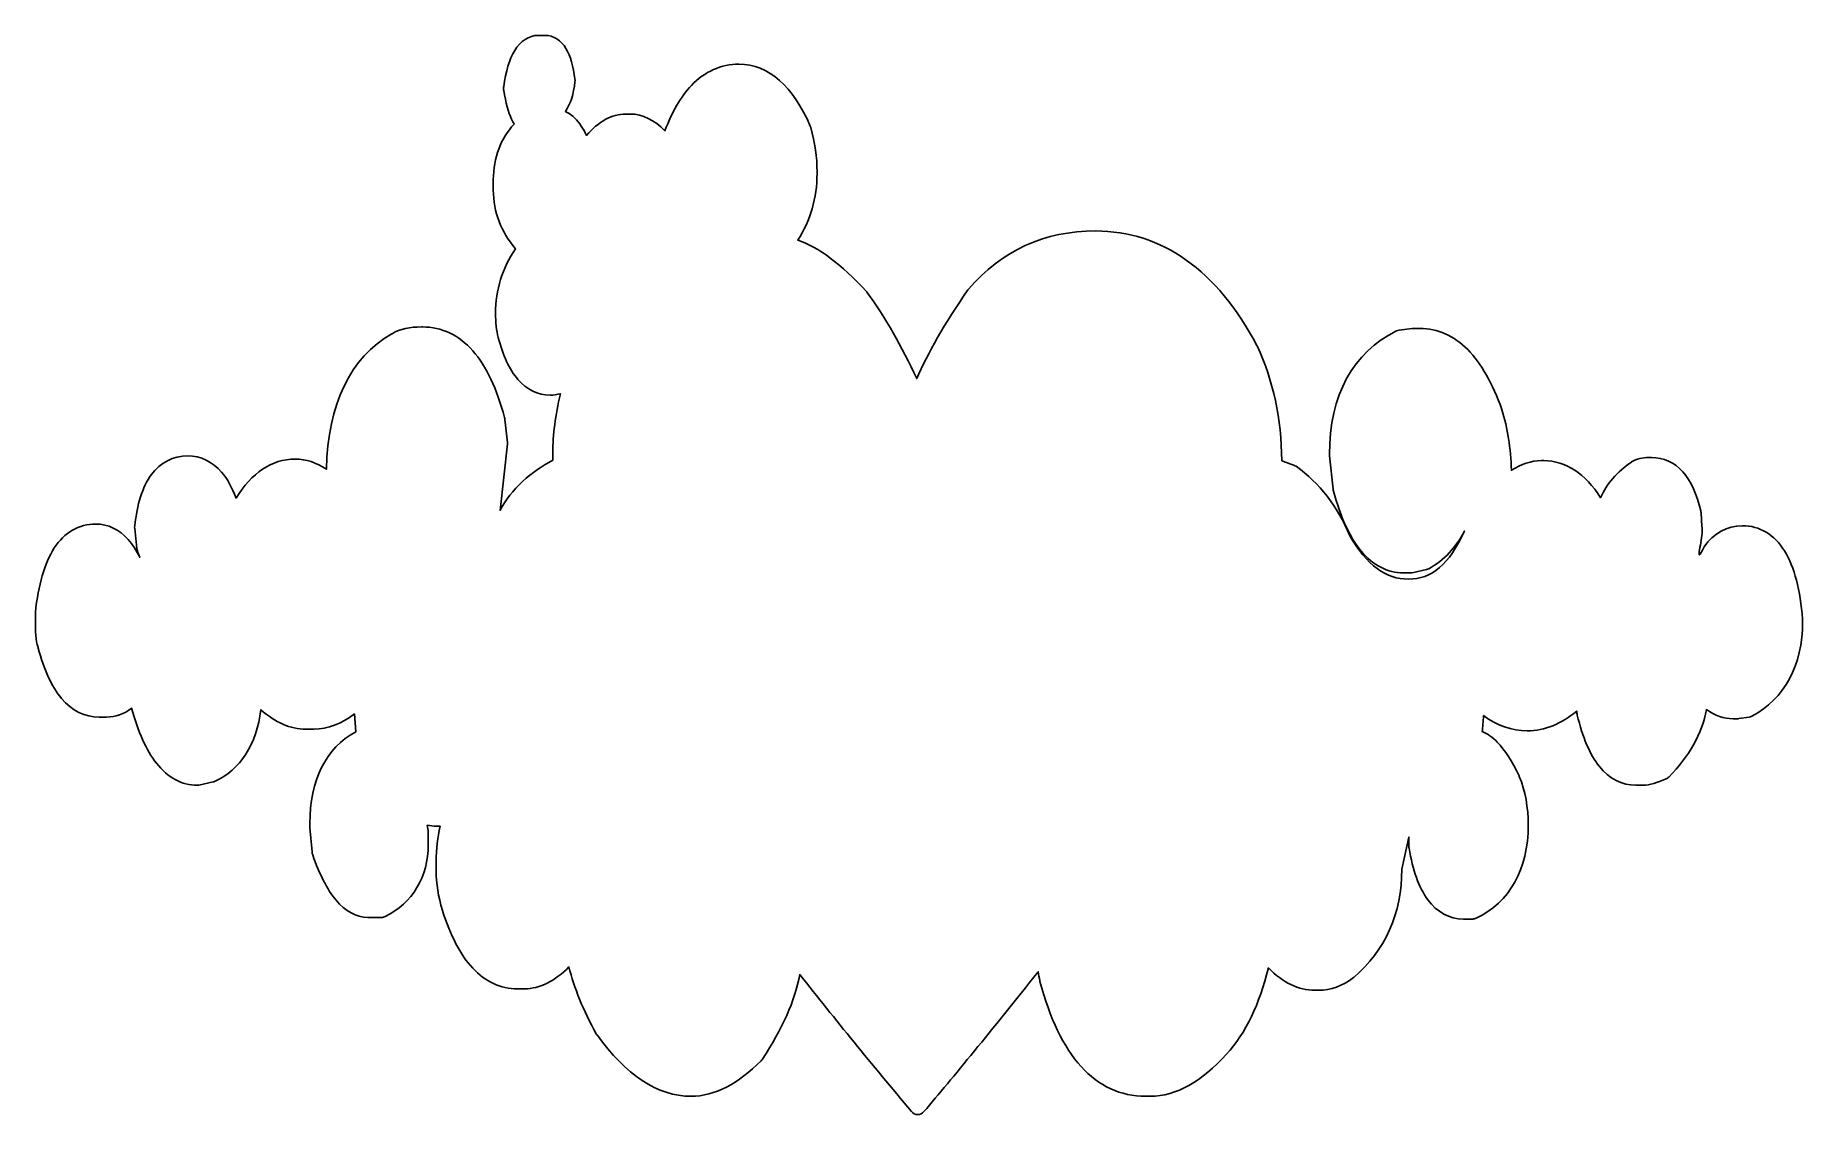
# Model space of a CAD drawing. Header units: centimetres. Extents: x -24.6 to 26.1, y -14.3 to 16.7.
import ezdxf

# ---------------------------------------------------------------- set-up
doc = ezdxf.new("R2010")
doc.units = ezdxf.units.CM
doc.header["$MEASUREMENT"] = 0
doc.layers.add('Layer 1', color=7, linetype='Continuous')

msp = doc.modelspace()

# ---------------------------------------------------------------- linework, layer by layer
at = {"layer": 'Layer 1', "color": 154}
msp.add_open_spline([(-10.1909, 16.71583), (-10.45605, 16.71581), (-10.70442, 16.54713), (-10.86311, 16.28506), (-10.86311, 16.28506), (-11.02179, 16.02299), (-11.11741, 15.67739), (-11.18061, 15.24492), (-11.18061, 15.24492), (-11.18617, 15.20722), (-11.18561, 15.16827), (-11.17896, 15.13082), (-11.17896, 15.13082), (-11.11689, 14.78472), (-11.04822, 14.51699), (-10.95406, 14.3073), (-10.95406, 14.3073), (-10.93194, 14.25804), (-10.90795, 14.21266), (-10.8813, 14.16922), (-10.8813, 14.16922), (-11.26591, 13.75602), (-11.47745, 13.20552), (-11.47744, 12.57593), (-11.47744, 12.57593), (-11.47744, 12.57593), (-11.47744, 12.27497), (-11.47744, 12.27497), (-11.47744, 12.27497), (-11.47746, 11.64488), (-11.25202, 11.07067), (-10.84161, 10.59404), (-10.84161, 10.59404), (-11.21577, 10.041), (-11.41296, 9.41139), (-11.41294, 8.73865), (-11.41294, 8.73865), (-11.41296, 8.47663), (-11.39088, 8.24859), (-11.3377, 8.04743), (-11.3377, 8.04743), (-11.20227, 7.53487), (-11.02058, 7.12737), (-10.7705, 6.83779), (-10.7705, 6.83779), (-10.52042, 6.54821), (-10.19544, 6.3913), (-9.84694, 6.39131), (-9.84694, 6.39131), (-9.74752, 6.3913), (-9.64989, 6.40806), (-9.55342, 6.43265), (-9.55342, 6.43265), (-9.69766, 5.81167), (-9.77172, 5.2477), (-9.7717, 4.73684), (-9.7717, 4.73684), (-9.7717, 4.73684), (-9.7717, 4.52269), (-9.7717, 4.52269), (-9.7717, 4.52269), (-10.35651, 4.22005), (-10.98681, 3.68225), (-11.28396, 3.08236), (-11.28396, 3.08236), (-11.28396, 3.08236), (-11.06816, 4.99313), (-11.06816, 4.99313), (-11.06816, 4.99313), (-11.06821, 5.00668), (-11.06905, 5.02023), (-11.07064, 5.03364), (-11.07064, 5.03364), (-11.07064, 5.03364), (-11.14671, 5.6951), (-11.14671, 5.6951), (-11.14671, 5.6951), (-11.14852, 5.71218), (-11.15157, 5.72907), (-11.15581, 5.74554), (-11.15581, 5.74554), (-11.37635, 6.57491), (-11.67363, 7.2196), (-12.06862, 7.66708), (-12.06862, 7.66708), (-12.46361, 8.11455), (-12.96106, 8.3492), (-13.51143, 8.34921), (-13.51143, 8.34921), (-13.51143, 8.34921), (-13.53706, 8.34921), (-13.53706, 8.34921), (-13.53706, 8.34921), (-13.86633, 8.34919), (-14.14882, 8.29373), (-14.38455, 8.15573), (-14.38455, 8.15573), (-14.3861, 8.15486), (-14.38796, 8.1533), (-14.38951, 8.15242), (-14.38951, 8.15242), (-15.58796, 7.47738), (-16.22192, 6.12701), (-16.26888, 4.26718), (-16.26888, 4.26718), (-16.55395, 4.45554), (-16.8541, 4.55738), (-17.16268, 4.55739), (-17.16268, 4.55739), (-17.83902, 4.55738), (-18.41785, 4.15613), (-18.85849, 3.43953), (-18.85849, 3.43953), (-18.97324, 3.7345), (-19.10847, 3.98683), (-19.27686, 4.18202), (-19.27686, 4.18202), (-19.53788, 4.48458), (-19.87666, 4.64751), (-20.24176, 4.64752), (-20.24176, 4.64752), (-20.66038, 4.64751), (-21.03555, 4.46185), (-21.29431, 4.10678), (-21.29431, 4.10678), (-21.55307, 3.75171), (-21.70053, 3.25695), (-21.76808, 2.63917), (-21.76808, 2.63917), (-21.77069, 2.61309), (-21.77041, 2.58661), (-21.76725, 2.56062), (-21.76725, 2.56062), (-21.76725, 2.56062), (-21.70358, 1.98846), (-21.70358, 1.98846), (-21.70358, 1.98846), (-21.70134, 1.96564), (-21.69689, 1.94312), (-21.69035, 1.92149), (-21.69035, 1.92149), (-21.66958, 1.85631), (-21.64765, 1.79665), (-21.62586, 1.73628), (-21.62586, 1.73628), (-21.72071, 1.93377), (-21.82916, 2.10528), (-21.95411, 2.24726), (-21.95411, 2.24726), (-22.20844, 2.53626), (-22.53563, 2.69208), (-22.88759, 2.69209), (-22.88759, 2.69209), (-23.36531, 2.69208), (-23.78847, 2.4491), (-24.07656, 2.00583), (-24.07656, 2.00583), (-24.36465, 1.56256), (-24.53418, 0.9444), (-24.61813, 0.1554), (-24.61813, 0.1554), (-24.61936, 0.14278), (-24.61991, 0.13007), (-24.61978, 0.11737), (-24.61978, 0.11737), (-24.61978, 0.11737), (-24.61978, -0.06288), (-24.61978, -0.06288), (-24.61978, -0.06288), (-24.61978, -0.3995), (-24.60707, -0.63894), (-24.54371, -0.84505), (-24.54371, -0.84505), (-24.54371, -0.84505), (-24.54454, -0.84505), (-24.54454, -0.84505), (-24.54454, -0.84505), (-24.54345, -0.8492), (-24.5415, -0.85248), (-24.54041, -0.85663), (-24.54041, -0.85663), (-24.53976, -0.85907), (-24.5394, -0.86163), (-24.53876, -0.86407), (-24.53876, -0.86407), (-24.37452, -1.48172), (-24.15809, -1.96802), (-23.86738, -2.31184), (-23.86738, -2.31184), (-23.57357, -2.65931), (-23.19629, -2.84763), (-22.78672, -2.84762), (-22.78672, -2.84762), (-22.78672, -2.84762), (-22.58249, -2.84762), (-22.58249, -2.84762), (-22.58249, -2.84762), (-22.32209, -2.84763), (-22.07569, -2.75763), (-21.85654, -2.59379), (-21.85654, -2.59379), (-21.66929, -3.26348), (-21.43866, -3.79484), (-21.14134, -4.17302), (-21.14134, -4.17302), (-20.82282, -4.57816), (-20.41664, -4.80306), (-19.97469, -4.80306), (-19.97469, -4.80306), (-19.95892, -4.80341), (-19.94312, -4.80202), (-19.92756, -4.79893), (-19.92756, -4.79893), (-19.92756, -4.79893), (-19.52076, -4.70881), (-19.52076, -4.70881), (-19.52076, -4.70881), (-19.50582, -4.7054), (-19.49113, -4.70042), (-19.47694, -4.69393), (-19.47694, -4.69393), (-18.72926, -4.35885), (-18.27726, -3.62995), (-18.14658, -2.63679), (-18.14658, -2.63679), (-17.73641, -2.99855), (-17.3039, -3.19407), (-16.85756, -3.19407), (-16.85756, -3.19407), (-16.85756, -3.19407), (-16.62853, -3.19407), (-16.62853, -3.19407), (-16.62853, -3.19407), (-16.228, -3.19408), (-15.83765, -3.03895), (-15.46436, -2.7542), (-15.46436, -2.7542), (-15.46436, -2.7542), (-15.4255, -3.27096), (-15.4255, -3.27096), (-15.4255, -3.27096), (-16.28188, -3.72568), (-16.74347, -4.65973), (-16.74346, -5.90108), (-16.74346, -5.90108), (-16.74346, -5.90108), (-16.74346, -5.9912), (-16.74346, -5.9912), (-16.74346, -5.9912), (-16.74367, -6.00196), (-16.74338, -6.01272), (-16.74263, -6.02345), (-16.74263, -6.02345), (-16.74263, -6.02345), (-16.67896, -6.71633), (-16.67896, -6.71633), (-16.67896, -6.71633), (-16.6765, -6.74467), (-16.67064, -6.7726), (-16.6616, -6.79901), (-16.6616, -6.79901), (-16.46696, -7.3588), (-16.24931, -7.79364), (-15.98939, -8.10374), (-15.98939, -8.10374), (-15.72948, -8.41384), (-15.413, -8.59487), (-15.07658, -8.59487), (-15.07658, -8.59487), (-15.07658, -8.59487), (-14.68219, -8.59487), (-14.68219, -8.59487), (-14.68219, -8.59487), (-14.64798, -8.59517), (-14.61373, -8.58725), (-14.58214, -8.57172), (-14.58214, -8.57172), (-13.79625, -8.17807), (-13.34523, -7.43872), (-13.34521, -6.50301), (-13.34521, -6.50301), (-13.34521, -6.50301), (-13.34521, -6.15657), (-13.34521, -6.15657), (-13.34521, -6.15657), (-13.34534, -6.13938), (-13.34674, -6.12221), (-13.34934, -6.10531), (-13.34934, -6.10531), (-13.34934, -6.10531), (-13.37166, -5.94821), (-13.37166, -5.94821), (-13.37166, -5.94821), (-13.37166, -5.94821), (-13.1724, -5.97632), (-13.1724, -5.97632), (-13.1724, -5.97632), (-13.16252, -5.97756), (-13.15257, -5.97811), (-13.14263, -5.97797), (-13.14263, -5.97797), (-13.14263, -5.97797), (-13.00372, -5.97797), (-13.00372, -5.97797), (-13.00372, -5.97797), (-13.07764, -6.29724), (-13.11783, -6.63257), (-13.11782, -6.98421), (-13.11782, -6.98421), (-13.11782, -6.98421), (-13.11782, -7.25541), (-13.11782, -7.25541), (-13.11782, -7.25541), (-13.11784, -7.61706), (-13.05636, -7.99612), (-12.9384, -8.39312), (-12.9384, -8.39312), (-12.93787, -8.39506), (-12.93732, -8.39699), (-12.93675, -8.39891), (-12.93675, -8.39891), (-12.71093, -9.11112), (-12.42728, -9.66616), (-12.06776, -10.05173), (-12.06776, -10.05173), (-11.70824, -10.4373), (-11.2679, -10.64208), (-10.78949, -10.64208), (-10.78949, -10.64208), (-10.78949, -10.64208), (-10.58526, -10.64208), (-10.58526, -10.64208), (-10.58526, -10.64208), (-10.13775, -10.64208), (-9.70868, -10.41845), (-9.30616, -10.017), (-9.30616, -10.017), (-9.16355, -10.61107), (-8.90071, -11.24722), (-8.52233, -11.9344), (-8.52233, -11.9344), (-8.51627, -11.94508), (-8.50964, -11.95531), (-8.50249, -11.96499), (-8.50249, -11.96499), (-7.67521, -13.10994), (-6.76581, -13.72612), (-5.80126, -13.72612), (-5.80126, -13.72612), (-5.1235, -13.72612), (-4.44965, -13.3687), (-3.79125, -12.70582), (-3.79125, -12.70582), (-3.7782, -12.69267), (-3.76627, -12.67797), (-3.7557, -12.662), (-3.7557, -12.662), (-3.18706, -11.79958), (-2.82388, -10.99385), (-2.68496, -10.23445), (-2.68496, -10.23445), (-1.67115, -11.51427), (-0.61009, -12.82027), (0.51815, -14.16351), (0.51815, -14.16351), (0.56523, -14.22), (0.63172, -14.25318), (0.69879, -14.25364), (0.69879, -14.25364), (0.76586, -14.2541), (0.83267, -14.22184), (0.8803, -14.16599), (0.8803, -14.16599), (1.70549, -13.19922), (2.81974, -11.83274), (4.16027, -10.15592), (4.16027, -10.15592), (4.17458, -10.24116), (4.1857, -10.32217), (4.20492, -10.41306), (4.20492, -10.41306), (4.20586, -10.41916), (4.20697, -10.42523), (4.20823, -10.43125), (4.20823, -10.43125), (4.49267, -11.49223), (4.88, -12.31136), (5.38811, -12.87368), (5.38811, -12.87368), (5.89621, -13.436), (6.52955, -13.72613), (7.23937, -13.72613), (7.23937, -13.72613), (7.23937, -13.72613), (7.3791, -13.72613), (7.3791, -13.72613), (7.3791, -13.72613), (8.12231, -13.72613), (8.85499, -13.30178), (9.56357, -12.51649), (9.56357, -12.51649), (9.56384, -12.51619), (9.56413, -12.51596), (9.5644, -12.51566), (9.5644, -12.51566), (10.11571, -11.90982), (10.51164, -11.07943), (10.76247, -10.04594), (10.76247, -10.04594), (11.1753, -10.45947), (11.62495, -10.68673), (12.09862, -10.68673), (12.09862, -10.68673), (12.09862, -10.68673), (12.20115, -10.68673), (12.20115, -10.68673), (12.20115, -10.68673), (12.556, -10.68673), (12.89739, -10.56055), (13.20574, -10.32127), (13.20574, -10.32127), (13.20909, -10.31915), (13.2124, -10.31695), (13.21566, -10.31466), (13.21566, -10.31466), (14.11761, -9.5466), (14.59309, -8.47895), (14.59315, -7.20994), (14.59315, -7.20994), (14.59315, -7.20994), (14.7982, -6.28886), (14.7982, -6.28886), (14.7982, -6.28886), (14.79599, -6.30498), (14.79488, -6.32131), (14.79489, -6.33764), (14.79489, -6.33764), (14.79489, -6.33764), (14.79489, -6.54765), (14.79489, -6.54765), (14.79489, -6.54765), (14.79488, -6.56762), (14.79654, -6.5876), (14.79985, -6.60718), (14.79985, -6.60718), (14.90699, -7.23558), (15.07727, -7.73183), (15.33811, -8.08802), (15.33811, -8.08802), (15.59896, -8.44421), (15.96168, -8.64034), (16.36089, -8.64034), (16.36089, -8.64034), (16.36089, -8.64034), (16.62795, -8.64034), (16.62795, -8.64034), (16.62795, -8.64034), (16.66041, -8.64039), (16.69288, -8.63306), (16.72303, -8.61884), (16.72303, -8.61884), (17.68946, -8.16164), (18.22036, -7.21077), (18.22041, -5.94655), (18.22041, -5.94655), (18.22041, -5.43621), (18.13607, -4.96625), (17.96492, -4.55005), (17.96492, -4.55005), (17.96233, -4.54416), (17.95957, -4.53836), (17.95665, -4.53269), (17.95665, -4.53269), (17.75672, -4.11764), (17.55415, -3.79473), (17.33157, -3.56365), (17.33157, -3.56365), (17.19734, -3.42429), (17.05075, -3.32212), (16.89831, -3.25938), (16.89831, -3.25938), (16.91444, -3.13465), (16.92589, -2.9757), (16.93717, -2.80297), (16.93717, -2.80297), (17.31898, -3.08781), (17.74244, -3.23871), (18.19312, -3.23871), (18.19312, -3.23871), (18.69461, -3.23872), (19.17322, -3.04171), (19.6136, -2.67234), (19.6136, -2.67234), (19.6136, -2.67234), (19.61856, -2.73601), (19.61856, -2.73601), (19.61856, -2.73601), (19.61999, -2.75559), (19.62304, -2.77501), (19.62766, -2.79389), (19.62766, -2.79389), (19.779, -3.42042), (19.98224, -3.91291), (20.26266, -4.26233), (20.26266, -4.26233), (20.54308, -4.61174), (20.91103, -4.80308), (21.31024, -4.80307), (21.31024, -4.80307), (21.31024, -4.80307), (21.51364, -4.80307), (21.51364, -4.80307), (21.51364, -4.80307), (21.70785, -4.80308), (21.91613, -4.73476), (22.17675, -4.61786), (22.17675, -4.61786), (22.20376, -4.6059), (22.22904, -4.58848), (22.25116, -4.5666), (22.25116, -4.5666), (22.83914, -3.98143), (23.20935, -3.32957), (23.3343, -2.63101), (23.3343, -2.63101), (23.57933, -2.79918), (23.83527, -2.89312), (24.09663, -2.89311), (24.09663, -2.89311), (24.09663, -2.89311), (24.23636, -2.89311), (24.23636, -2.89311), (24.23636, -2.89311), (24.24715, -2.89281), (24.25793, -2.89171), (24.26861, -2.8898), (24.26861, -2.8898), (24.26861, -2.8898), (24.5613, -2.84515), (24.5613, -2.84515), (24.5613, -2.84515), (24.58606, -2.84164), (24.61038, -2.83381), (24.63323, -2.822), (24.63323, -2.822), (25.57986, -2.32199), (26.09505, -1.36154), (26.09505, -0.10837), (26.09505, -0.10837), (26.09505, -0.10837), (26.09505, -0.06289), (26.09505, -0.06289), (26.09505, -0.06289), (26.09531, -0.05296), (26.09479, -0.04302), (26.09423, -0.03312), (26.09423, -0.03312), (26.02373, 0.80038), (25.86276, 1.45182), (25.57581, 1.91984), (25.57581, 1.91984), (25.28887, 2.38786), (24.85591, 2.64578), (24.36369, 2.64579), (24.36369, 2.64579), (23.92705, 2.64578), (23.53688, 2.43256), (23.27063, 2.03973), (23.27063, 2.03973), (22.98516, 1.44908), (23.19935, 2.13502), (23.20697, 2.41924), (23.20697, 2.41924), (23.20697, 2.41924), (23.20697, 2.60031), (23.20697, 2.60031), (23.20697, 2.60031), (23.20697, 2.60776), (23.20665, 2.61521), (23.20615, 2.62263), (23.20615, 2.62263), (23.20615, 2.62263), (23.18134, 3.01372), (23.18134, 3.01372), (23.18134, 3.01372), (23.17991, 3.0333), (23.17686, 3.05272), (23.17225, 3.0716), (23.17225, 3.0716), (23.0622, 3.54326), (22.89717, 3.92348), (22.65631, 4.19277), (22.65631, 4.19277), (22.41545, 4.46206), (22.09797, 4.60287), (21.75507, 4.60287), (21.75507, 4.60287), (21.75507, 4.60287), (21.679, 4.60287), (21.679, 4.60287), (21.679, 4.60287), (21.49738, 4.60285), (21.33244, 4.568), (21.18787, 4.47471), (21.18787, 4.47471), (21.18594, 4.47364), (21.184, 4.47254), (21.18208, 4.4714), (21.18208, 4.4714), (20.76871, 4.18911), (20.46452, 3.84351), (20.29738, 3.44862), (20.29738, 3.44862), (19.86095, 4.13), (19.30607, 4.5119), (18.66441, 4.51191), (18.66441, 4.51191), (18.66441, 4.51191), (18.59992, 4.51191), (18.59992, 4.51191), (18.59992, 4.51191), (18.30799, 4.5119), (18.01956, 4.41507), (17.73837, 4.23658), (17.73837, 4.23658), (17.71513, 4.86759), (17.62874, 5.44818), (17.46635, 5.9696), (17.46635, 5.9696), (17.46506, 5.97405), (17.46368, 5.97846), (17.46222, 5.98283), (17.46222, 5.98283), (17.19724, 6.72444), (16.87532, 7.30028), (16.48243, 7.69766), (16.48243, 7.69766), (16.08952, 8.09505), (15.6206, 8.30372), (15.11402, 8.30373), (15.11402, 8.30373), (15.11402, 8.30373), (14.91062, 8.30373), (14.91062, 8.30373), (14.91062, 8.30373), (14.90207, 8.30397), (14.89351, 8.30368), (14.88499, 8.3029), (14.88499, 8.3029), (14.88499, 8.3029), (14.51623, 8.25825), (14.51623, 8.25825), (14.51623, 8.25825), (14.4915, 8.255), (14.46719, 8.24745), (14.4443, 8.23593), (14.4443, 8.23593), (13.18762, 7.62648), (12.51775, 6.38468), (12.5178, 4.69217), (12.5178, 4.69217), (12.51767, 4.67947), (12.51823, 4.66676), (12.51945, 4.65414), (12.51945, 4.65414), (12.51945, 4.65414), (12.62115, 3.69089), (12.62115, 3.69089), (12.62115, 3.69089), (12.62325, 3.67208), (12.62686, 3.65351), (12.6319, 3.63549), (12.6319, 3.63549), (12.83474, 2.89486), (13.09267, 2.31911), (13.4273, 1.91487), (13.4273, 1.91487), (13.76193, 1.51063), (14.18409, 1.29061), (14.64356, 1.29062), (14.64356, 1.29062), (14.64356, 1.29062), (14.84696, 1.29062), (14.84696, 1.29062), (14.84696, 1.29062), (14.86273, 1.29027), (14.87853, 1.29166), (14.89409, 1.29475), (14.89409, 1.29475), (14.89409, 1.29475), (15.30089, 1.38487), (15.30089, 1.38487), (15.30089, 1.38487), (15.32259, 1.38961), (15.34377, 1.39769), (15.36373, 1.40885), (15.36373, 1.40885), (15.81127, 1.65986), (16.15485, 2.0274), (16.38734, 2.49033), (16.38734, 2.49033), (15.9606, 1.53182), (15.44429, 1.11201), (14.7833, 1.11202), (14.7833, 1.11202), (14.139, 1.11201), (13.59442, 1.4977), (13.09245, 2.36962), (13.09245, 2.36962), (12.7495, 3.19868), (12.23294, 3.86517), (11.55704, 4.34903), (11.55704, 4.34903), (11.5374, 4.36275), (11.51621, 4.37335), (11.4942, 4.38045), (11.4942, 4.38045), (11.33251, 4.43507), (11.2201, 4.48007), (11.14528, 4.5144), (11.14528, 4.5144), (11.14091, 5.71105), (10.90666, 6.81332), (10.44, 7.80267), (10.44, 7.80267), (10.4379, 7.80742), (10.4357, 7.81211), (10.43339, 7.81673), (10.43339, 7.81673), (9.28865, 9.97655), (7.71605, 11.10251), (5.80151, 11.10253), (5.80151, 11.10253), (4.33961, 11.10251), (3.10743, 10.5444), (2.16101, 9.43566), (2.16101, 9.43566), (2.15459, 9.42806), (2.14852, 9.42005), (2.14282, 9.41168), (2.14282, 9.41168), (1.47088, 8.43425), (0.98295, 7.59325), (0.67521, 6.86507), (0.67521, 6.86507), (0.24118, 7.78925), (-0.23012, 8.61857), (-0.7461, 9.34058), (-0.7461, 9.34058), (-0.75377, 9.35116), (-0.76207, 9.36112), (-0.7709, 9.37035), (-0.7709, 9.37035), (-1.50362, 10.14942), (-2.1491, 10.64907), (-2.74122, 10.83631), (-2.74122, 10.83631), (-2.37907, 11.39795), (-2.18727, 12.04705), (-2.18725, 12.75619), (-2.18725, 12.75619), (-2.18725, 12.75619), (-2.18725, 12.80167), (-2.18725, 12.80167), (-2.18725, 12.80167), (-2.18728, 13.21751), (-2.24745, 13.64126), (-2.36502, 14.06919), (-2.36502, 14.06919), (-2.36924, 14.08454), (-2.3745, 14.09948), (-2.38073, 14.11384), (-2.38073, 14.11384), (-2.87261, 15.24548), (-3.57803, 15.88735), (-4.42794, 15.88738), (-4.42794, 15.88738), (-4.94198, 15.88737), (-5.4111, 15.67892), (-5.79302, 15.27801), (-5.79302, 15.27801), (-6.09774, 14.95812), (-6.34767, 14.51911), (-6.5537, 13.97904), (-6.5537, 13.97904), (-6.85926, 14.28524), (-7.19317, 14.45775), (-7.54506, 14.45777), (-7.54506, 14.45777), (-7.54506, 14.45777), (-7.67156, 14.45777), (-7.67156, 14.45777), (-7.67156, 14.45777), (-8.0825, 14.45775), (-8.46426, 14.23592), (-8.80265, 13.84427), (-8.80265, 13.84427), (-8.89543, 14.0382), (-9.00379, 14.20636), (-9.13586, 14.33788), (-9.13586, 14.33788), (-9.21898, 14.42065), (-9.31195, 14.48341), (-9.40954, 14.53549), (-9.40954, 14.53549), (-9.25359, 14.75249), (-9.17367, 15.03964), (-9.13586, 15.3805), (-9.13586, 15.3805), (-9.13281, 15.40847), (-9.13309, 15.43695), (-9.13669, 15.46484), (-9.13669, 15.46484), (-9.1826, 15.82308), (-9.25756, 16.11291), (-9.39383, 16.33962), (-9.39383, 16.33962), (-9.53011, 16.56633), (-9.75363, 16.71581), (-9.98666, 16.71582), (-9.98666, 16.71582), (-9.98666, 16.71582), (-10.19089, 16.71582), (-10.19089, 16.71582), (-10.19089, 16.71582), (-10.19089, 16.71582), (-10.1909, 16.71583), (-10.1909, 16.71583)], degree=3, knots=[0, 0, 0, 0, 0.00480769, 0.00480769, 0.00480769, 0.00480769, 0.00961538, 0.00961538, 0.00961538, 0.00961538, 0.01442308, 0.01442308, 0.01442308, 0.01442308, 0.01923077, 0.01923077, 0.01923077, 0.01923077, 0.02403846, 0.02403846, 0.02403846, 0.02403846, 0.02884615, 0.02884615, 0.02884615, 0.02884615, 0.03365385, 0.03365385, 0.03365385, 0.03365385, 0.03846154, 0.03846154, 0.03846154, 0.03846154, 0.04326923, 0.04326923, 0.04326923, 0.04326923, 0.04807692, 0.04807692, 0.04807692, 0.04807692, 0.05288462, 0.05288462, 0.05288462, 0.05288462, 0.05769231, 0.05769231, 0.05769231, 0.05769231, 0.0625, 0.0625, 0.0625, 0.0625, 0.06730769, 0.06730769, 0.06730769, 0.06730769, 0.07211538, 0.07211538, 0.07211538, 0.07211538, 0.07692308, 0.07692308, 0.07692308, 0.07692308, 0.08173077, 0.08173077, 0.08173077, 0.08173077, 0.08653846, 0.08653846, 0.08653846, 0.08653846, 0.09134615, 0.09134615, 0.09134615, 0.09134615, 0.09615385, 0.09615385, 0.09615385, 0.09615385, 0.10096154, 0.10096154, 0.10096154, 0.10096154, 0.10576923, 0.10576923, 0.10576923, 0.10576923, 0.11057692, 0.11057692, 0.11057692, 0.11057692, 0.11538462, 0.11538462, 0.11538462, 0.11538462, 0.12019231, 0.12019231, 0.12019231, 0.12019231, 0.125, 0.125, 0.125, 0.125, 0.12980769, 0.12980769, 0.12980769, 0.12980769, 0.13461538, 0.13461538, 0.13461538, 0.13461538, 0.13942308, 0.13942308, 0.13942308, 0.13942308, 0.14423077, 0.14423077, 0.14423077, 0.14423077, 0.14903846, 0.14903846, 0.14903846, 0.14903846, 0.15384615, 0.15384615, 0.15384615, 0.15384615, 0.15865385, 0.15865385, 0.15865385, 0.15865385, 0.16346154, 0.16346154, 0.16346154, 0.16346154, 0.16826923, 0.16826923, 0.16826923, 0.16826923, 0.17307692, 0.17307692, 0.17307692, 0.17307692, 0.17788462, 0.17788462, 0.17788462, 0.17788462, 0.18269231, 0.18269231, 0.18269231, 0.18269231, 0.1875, 0.1875, 0.1875, 0.1875, 0.19230769, 0.19230769, 0.19230769, 0.19230769, 0.19711538, 0.19711538, 0.19711538, 0.19711538, 0.20192308, 0.20192308, 0.20192308, 0.20192308, 0.20673077, 0.20673077, 0.20673077, 0.20673077, 0.21153846, 0.21153846, 0.21153846, 0.21153846, 0.21634615, 0.21634615, 0.21634615, 0.21634615, 0.22115385, 0.22115385, 0.22115385, 0.22115385, 0.22596154, 0.22596154, 0.22596154, 0.22596154, 0.23076923, 0.23076923, 0.23076923, 0.23076923, 0.23557692, 0.23557692, 0.23557692, 0.23557692, 0.24038462, 0.24038462, 0.24038462, 0.24038462, 0.24519231, 0.24519231, 0.24519231, 0.24519231, 0.25, 0.25, 0.25, 0.25, 0.25480769, 0.25480769, 0.25480769, 0.25480769, 0.25961538, 0.25961538, 0.25961538, 0.25961538, 0.26442308, 0.26442308, 0.26442308, 0.26442308, 0.26923077, 0.26923077, 0.26923077, 0.26923077, 0.27403846, 0.27403846, 0.27403846, 0.27403846, 0.27884615, 0.27884615, 0.27884615, 0.27884615, 0.28365385, 0.28365385, 0.28365385, 0.28365385, 0.28846154, 0.28846154, 0.28846154, 0.28846154, 0.29326923, 0.29326923, 0.29326923, 0.29326923, 0.29807692, 0.29807692, 0.29807692, 0.29807692, 0.30288462, 0.30288462, 0.30288462, 0.30288462, 0.30769231, 0.30769231, 0.30769231, 0.30769231, 0.3125, 0.3125, 0.3125, 0.3125, 0.31730769, 0.31730769, 0.31730769, 0.31730769, 0.32211538, 0.32211538, 0.32211538, 0.32211538, 0.32692308, 0.32692308, 0.32692308, 0.32692308, 0.33173077, 0.33173077, 0.33173077, 0.33173077, 0.33653846, 0.33653846, 0.33653846, 0.33653846, 0.34134615, 0.34134615, 0.34134615, 0.34134615, 0.34615385, 0.34615385, 0.34615385, 0.34615385, 0.35096154, 0.35096154, 0.35096154, 0.35096154, 0.35576923, 0.35576923, 0.35576923, 0.35576923, 0.36057692, 0.36057692, 0.36057692, 0.36057692, 0.36538462, 0.36538462, 0.36538462, 0.36538462, 0.37019231, 0.37019231, 0.37019231, 0.37019231, 0.375, 0.375, 0.375, 0.375, 0.37980769, 0.37980769, 0.37980769, 0.37980769, 0.38461538, 0.38461538, 0.38461538, 0.38461538, 0.38942308, 0.38942308, 0.38942308, 0.38942308, 0.39423077, 0.39423077, 0.39423077, 0.39423077, 0.39903846, 0.39903846, 0.39903846, 0.39903846, 0.40384615, 0.40384615, 0.40384615, 0.40384615, 0.40865385, 0.40865385, 0.40865385, 0.40865385, 0.41346154, 0.41346154, 0.41346154, 0.41346154, 0.41826923, 0.41826923, 0.41826923, 0.41826923, 0.42307692, 0.42307692, 0.42307692, 0.42307692, 0.42788462, 0.42788462, 0.42788462, 0.42788462, 0.43269231, 0.43269231, 0.43269231, 0.43269231, 0.4375, 0.4375, 0.4375, 0.4375, 0.44230769, 0.44230769, 0.44230769, 0.44230769, 0.44711538, 0.44711538, 0.44711538, 0.44711538, 0.45192308, 0.45192308, 0.45192308, 0.45192308, 0.45673077, 0.45673077, 0.45673077, 0.45673077, 0.46153846, 0.46153846, 0.46153846, 0.46153846, 0.46634615, 0.46634615, 0.46634615, 0.46634615, 0.47115385, 0.47115385, 0.47115385, 0.47115385, 0.47596154, 0.47596154, 0.47596154, 0.47596154, 0.48076923, 0.48076923, 0.48076923, 0.48076923, 0.48557692, 0.48557692, 0.48557692, 0.48557692, 0.49038462, 0.49038462, 0.49038462, 0.49038462, 0.49519231, 0.49519231, 0.49519231, 0.49519231, 0.5, 0.5, 0.5, 0.5, 0.50480769, 0.50480769, 0.50480769, 0.50480769, 0.50961538, 0.50961538, 0.50961538, 0.50961538, 0.51442308, 0.51442308, 0.51442308, 0.51442308, 0.51923077, 0.51923077, 0.51923077, 0.51923077, 0.52403846, 0.52403846, 0.52403846, 0.52403846, 0.52884615, 0.52884615, 0.52884615, 0.52884615, 0.53365385, 0.53365385, 0.53365385, 0.53365385, 0.53846154, 0.53846154, 0.53846154, 0.53846154, 0.54326923, 0.54326923, 0.54326923, 0.54326923, 0.54807692, 0.54807692, 0.54807692, 0.54807692, 0.55288462, 0.55288462, 0.55288462, 0.55288462, 0.55769231, 0.55769231, 0.55769231, 0.55769231, 0.5625, 0.5625, 0.5625, 0.5625, 0.56730769, 0.56730769, 0.56730769, 0.56730769, 0.57211538, 0.57211538, 0.57211538, 0.57211538, 0.57692308, 0.57692308, 0.57692308, 0.57692308, 0.58173077, 0.58173077, 0.58173077, 0.58173077, 0.58653846, 0.58653846, 0.58653846, 0.58653846, 0.59134615, 0.59134615, 0.59134615, 0.59134615, 0.59615385, 0.59615385, 0.59615385, 0.59615385, 0.60096154, 0.60096154, 0.60096154, 0.60096154, 0.60576923, 0.60576923, 0.60576923, 0.60576923, 0.61057692, 0.61057692, 0.61057692, 0.61057692, 0.61538462, 0.61538462, 0.61538462, 0.61538462, 0.62019231, 0.62019231, 0.62019231, 0.62019231, 0.625, 0.625, 0.625, 0.625, 0.62980769, 0.62980769, 0.62980769, 0.62980769, 0.63461538, 0.63461538, 0.63461538, 0.63461538, 0.63942308, 0.63942308, 0.63942308, 0.63942308, 0.64423077, 0.64423077, 0.64423077, 0.64423077, 0.64903846, 0.64903846, 0.64903846, 0.64903846, 0.65384615, 0.65384615, 0.65384615, 0.65384615, 0.65865385, 0.65865385, 0.65865385, 0.65865385, 0.66346154, 0.66346154, 0.66346154, 0.66346154, 0.66826923, 0.66826923, 0.66826923, 0.66826923, 0.67307692, 0.67307692, 0.67307692, 0.67307692, 0.67788462, 0.67788462, 0.67788462, 0.67788462, 0.68269231, 0.68269231, 0.68269231, 0.68269231, 0.6875, 0.6875, 0.6875, 0.6875, 0.69230769, 0.69230769, 0.69230769, 0.69230769, 0.69711538, 0.69711538, 0.69711538, 0.69711538, 0.70192308, 0.70192308, 0.70192308, 0.70192308, 0.70673077, 0.70673077, 0.70673077, 0.70673077, 0.71153846, 0.71153846, 0.71153846, 0.71153846, 0.71634615, 0.71634615, 0.71634615, 0.71634615, 0.72115385, 0.72115385, 0.72115385, 0.72115385, 0.72596154, 0.72596154, 0.72596154, 0.72596154, 0.73076923, 0.73076923, 0.73076923, 0.73076923, 0.73557692, 0.73557692, 0.73557692, 0.73557692, 0.74038462, 0.74038462, 0.74038462, 0.74038462, 0.74519231, 0.74519231, 0.74519231, 0.74519231, 0.75, 0.75, 0.75, 0.75, 0.75480769, 0.75480769, 0.75480769, 0.75480769, 0.75961538, 0.75961538, 0.75961538, 0.75961538, 0.76442308, 0.76442308, 0.76442308, 0.76442308, 0.76923077, 0.76923077, 0.76923077, 0.76923077, 0.77403846, 0.77403846, 0.77403846, 0.77403846, 0.77884615, 0.77884615, 0.77884615, 0.77884615, 0.78365385, 0.78365385, 0.78365385, 0.78365385, 0.78846154, 0.78846154, 0.78846154, 0.78846154, 0.79326923, 0.79326923, 0.79326923, 0.79326923, 0.79807692, 0.79807692, 0.79807692, 0.79807692, 0.80288462, 0.80288462, 0.80288462, 0.80288462, 0.80769231, 0.80769231, 0.80769231, 0.80769231, 0.8125, 0.8125, 0.8125, 0.8125, 0.81730769, 0.81730769, 0.81730769, 0.81730769, 0.82211538, 0.82211538, 0.82211538, 0.82211538, 0.82692308, 0.82692308, 0.82692308, 0.82692308, 0.83173077, 0.83173077, 0.83173077, 0.83173077, 0.83653846, 0.83653846, 0.83653846, 0.83653846, 0.84134615, 0.84134615, 0.84134615, 0.84134615, 0.84615385, 0.84615385, 0.84615385, 0.84615385, 0.85096154, 0.85096154, 0.85096154, 0.85096154, 0.85576923, 0.85576923, 0.85576923, 0.85576923, 0.86057692, 0.86057692, 0.86057692, 0.86057692, 0.86538462, 0.86538462, 0.86538462, 0.86538462, 0.87019231, 0.87019231, 0.87019231, 0.87019231, 0.875, 0.875, 0.875, 0.875, 0.87980769, 0.87980769, 0.87980769, 0.87980769, 0.88461538, 0.88461538, 0.88461538, 0.88461538, 0.88942308, 0.88942308, 0.88942308, 0.88942308, 0.89423077, 0.89423077, 0.89423077, 0.89423077, 0.89903846, 0.89903846, 0.89903846, 0.89903846, 0.90384615, 0.90384615, 0.90384615, 0.90384615, 0.90865385, 0.90865385, 0.90865385, 0.90865385, 0.91346154, 0.91346154, 0.91346154, 0.91346154, 0.91826923, 0.91826923, 0.91826923, 0.91826923, 0.92307692, 0.92307692, 0.92307692, 0.92307692, 0.92788462, 0.92788462, 0.92788462, 0.92788462, 0.93269231, 0.93269231, 0.93269231, 0.93269231, 0.9375, 0.9375, 0.9375, 0.9375, 0.94230769, 0.94230769, 0.94230769, 0.94230769, 0.94711538, 0.94711538, 0.94711538, 0.94711538, 0.95192308, 0.95192308, 0.95192308, 0.95192308, 0.95673077, 0.95673077, 0.95673077, 0.95673077, 0.96153846, 0.96153846, 0.96153846, 0.96153846, 0.96634615, 0.96634615, 0.96634615, 0.96634615, 0.97115385, 0.97115385, 0.97115385, 0.97115385, 0.97596154, 0.97596154, 0.97596154, 0.97596154, 0.98076923, 0.98076923, 0.98076923, 0.98076923, 0.98557692, 0.98557692, 0.98557692, 0.98557692, 0.99038462, 0.99038462, 0.99038462, 0.99038462, 1, 1, 1, 1], dxfattribs=at)

doc.saveas('drawing.dxf')
